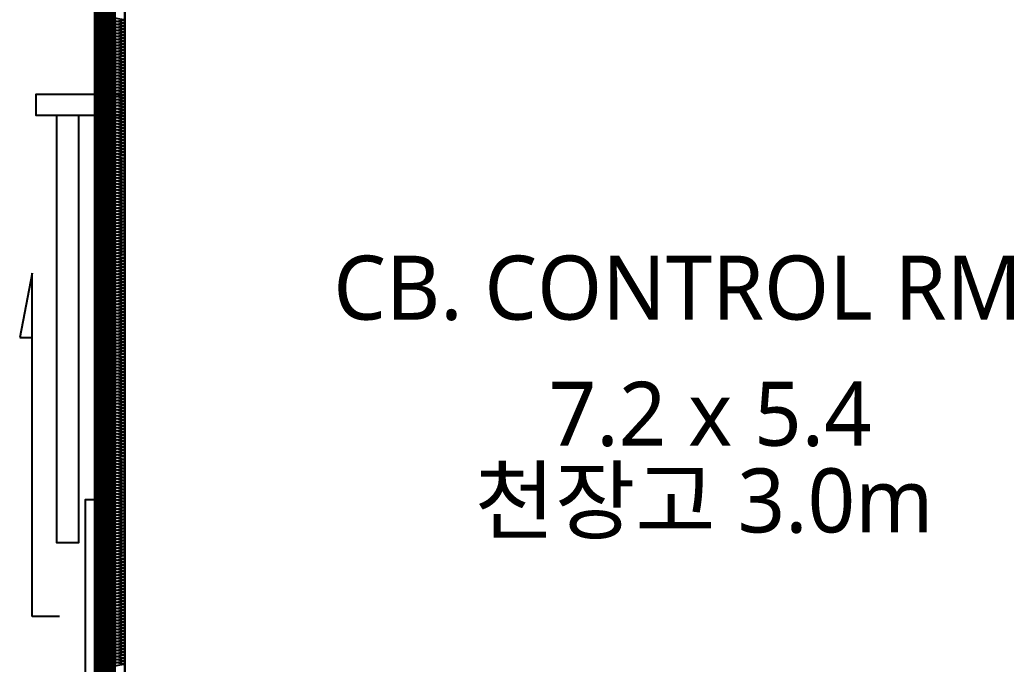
# Model space of a CAD drawing. Header units: millimetres. Extents: x 9 to 147, y 4 to 115.
# Drawn here: x 85.554 to 90.209, y 76.443 to 79.461 of the extents above; entities that cross this region are included whole.
import ezdxf
from ezdxf.enums import TextEntityAlignment as Align

# ---------------------------------------------------------------- set-up
doc = ezdxf.new("R2010")
doc.units = ezdxf.units.MM
doc.header["$LTSCALE"] = 200
doc.linetypes.add('XR-PLAN$0$HIDDEN', pattern=[0.375, 0.25, -0.125])
for name, color, linetype in [('XR-PLAN$0$ELE-4', 252, 'Continuous'), ('XR-PLAN$0$ETC', 252, 'Continuous'), ('XR-PLAN$0$HAT-INS', 252, 'Continuous'), ('XR-PLAN$0$Z-하부구조체', 252, 'XR-PLAN$0$HIDDEN')]:
    doc.layers.add(name, color=color, linetype=linetype)
doc.layers.add('XR-PLAN$0$TXT-1', color=137, linetype='Continuous', plot=False)
doc.styles.add('XR-PLAN$0$스타일1', font='MALGUN_0.TTF')

# ---------------------------------------------------------------- blocks, each defined once
blk = doc.blocks.new('*U144')
at = {"layer": 'XR-PLAN$0$HAT-INS'}
for points in [[(-6200.2, 0, -0.414214), (-6215.2, 15), (-6200.2, 85, 1), (-6230.2, 85), (-6215.2, 15, -0.414214), (-6230.2, 0, 0.414214)], [(-6170.2, 0, -0.414214), (-6185.2, 15), (-6170.2, 85, 1), (-6200.2, 85), (-6185.2, 15, -0.414214), (-6200.2, 0, 0.414214)], [(-6140.2, 0, -0.414214), (-6155.2, 15), (-6140.2, 85, 1), (-6170.2, 85), (-6155.2, 15, -0.414214), (-6170.2, 0, 0.414214)], [(-6110.2, 0, -0.414214), (-6125.2, 15), (-6110.2, 85, 1), (-6140.2, 85), (-6125.2, 15, -0.414214), (-6140.2, 0, 0.414214)], [(-6080.2, 0, -0.414214), (-6095.2, 15), (-6080.2, 85, 1), (-6110.2, 85), (-6095.2, 15, -0.414214), (-6110.2, 0, 0.414214)], [(-6050.2, 0, -0.414214), (-6065.2, 15), (-6050.2, 85, 1), (-6080.2, 85), (-6065.2, 15, -0.414214), (-6080.2, 0, 0.414214)], [(-6020.2, 0, -0.414214), (-6035.2, 15), (-6020.2, 85, 1), (-6050.2, 85), (-6035.2, 15, -0.414214), (-6050.2, 0, 0.414214)], [(-5990.2, 0, -0.414214), (-6005.2, 15), (-5990.2, 85, 1), (-6020.2, 85), (-6005.2, 15, -0.414214), (-6020.2, 0, 0.414214)], [(-5960.2, 0, -0.414214), (-5975.2, 15), (-5960.2, 85, 1), (-5990.2, 85), (-5975.2, 15, -0.414214), (-5990.2, 0, 0.414214)], [(-5930.2, 0, -0.414214), (-5945.2, 15), (-5930.2, 85, 1), (-5960.2, 85), (-5945.2, 15, -0.414214), (-5960.2, 0, 0.414214)], [(-5900.2, 0, -0.414214), (-5915.2, 15), (-5900.2, 85, 1), (-5930.2, 85), (-5915.2, 15, -0.414214), (-5930.2, 0, 0.414214)], [(-5870.2, 0, -0.414214), (-5885.2, 15), (-5870.2, 85, 1), (-5900.2, 85), (-5885.2, 15, -0.414214), (-5900.2, 0, 0.414214)], [(-5840.2, 0, -0.414214), (-5855.2, 15), (-5840.2, 85, 1), (-5870.2, 85), (-5855.2, 15, -0.414214), (-5870.2, 0, 0.414214)], [(-5810.2, 0, -0.414214), (-5825.2, 15), (-5810.2, 85, 1), (-5840.2, 85), (-5825.2, 15, -0.414214), (-5840.2, 0, 0.414214)], [(-5780.2, 0, -0.414214), (-5795.2, 15), (-5780.2, 85, 1), (-5810.2, 85), (-5795.2, 15, -0.414214), (-5810.2, 0, 0.414214)], [(-5750.2, 0, -0.414214), (-5765.2, 15), (-5750.2, 85, 1), (-5780.2, 85), (-5765.2, 15, -0.414214), (-5780.2, 0, 0.414214)], [(-5720.2, 0, -0.414214), (-5735.2, 15), (-5720.2, 85, 1), (-5750.2, 85), (-5735.2, 15, -0.414214), (-5750.2, 0, 0.414214)], [(-5690.2, 0, -0.414214), (-5705.2, 15), (-5690.2, 85, 1), (-5720.2, 85), (-5705.2, 15, -0.414214), (-5720.2, 0, 0.414214)], [(-5660.2, 0, -0.414214), (-5675.2, 15), (-5660.2, 85, 1), (-5690.2, 85), (-5675.2, 15, -0.414214), (-5690.2, 0, 0.414214)], [(-5630.2, 0, -0.414214), (-5645.2, 15), (-5630.2, 85, 1), (-5660.2, 85), (-5645.2, 15, -0.414214), (-5660.2, 0, 0.414214)], [(-5600.2, 0, -0.414214), (-5615.2, 15), (-5600.2, 85, 1), (-5630.2, 85), (-5615.2, 15, -0.414214), (-5630.2, 0, 0.414214)], [(-5570.2, 0, -0.414214), (-5585.2, 15), (-5570.2, 85, 1), (-5600.2, 85), (-5585.2, 15, -0.414214), (-5600.2, 0, 0.414214)], [(-5540.2, 0, -0.414214), (-5555.2, 15), (-5540.2, 85, 1), (-5570.2, 85), (-5555.2, 15, -0.414214), (-5570.2, 0, 0.414214)], [(-5510.2, 0, -0.414214), (-5525.2, 15), (-5510.2, 85, 1), (-5540.2, 85), (-5525.2, 15, -0.414214), (-5540.2, 0, 0.414214)], [(-5480.2, 0, -0.414214), (-5495.2, 15), (-5480.2, 85, 1), (-5510.2, 85), (-5495.2, 15, -0.414214), (-5510.2, 0, 0.414214)], [(-5450.2, 0, -0.414214), (-5465.2, 15), (-5450.2, 85, 1), (-5480.2, 85), (-5465.2, 15, -0.414214), (-5480.2, 0, 0.414214)], [(-5420.2, 0, -0.414214), (-5435.2, 15), (-5420.2, 85, 1), (-5450.2, 85), (-5435.2, 15, -0.414214), (-5450.2, 0, 0.414214)], [(-5390.2, 0, -0.414214), (-5405.2, 15), (-5390.2, 85, 1), (-5420.2, 85), (-5405.2, 15, -0.414214), (-5420.2, 0, 0.414214)], [(-5360.2, 0, -0.414214), (-5375.2, 15), (-5360.2, 85, 1), (-5390.2, 85), (-5375.2, 15, -0.414214), (-5390.2, 0, 0.414214)], [(-5330.2, 0, -0.414214), (-5345.2, 15), (-5330.2, 85, 1), (-5360.2, 85), (-5345.2, 15, -0.414214), (-5360.2, 0, 0.414214)], [(-5300.2, 0, -0.414214), (-5315.2, 15), (-5300.2, 85, 1), (-5330.2, 85), (-5315.2, 15, -0.414214), (-5330.2, 0, 0.414214)], [(-5270.2, 0, -0.414214), (-5285.2, 15), (-5270.2, 85, 1), (-5300.2, 85), (-5285.2, 15, -0.414214), (-5300.2, 0, 0.414214)], [(-5240.2, 0, -0.414214), (-5255.2, 15), (-5240.2, 85, 1), (-5270.2, 85), (-5255.2, 15, -0.414214), (-5270.2, 0, 0.414214)], [(-5210.2, 0, -0.414214), (-5225.2, 15), (-5210.2, 85, 1), (-5240.2, 85), (-5225.2, 15, -0.414214), (-5240.2, 0, 0.414214)], [(-5180.2, 0, -0.414214), (-5195.2, 15), (-5180.2, 85, 1), (-5210.2, 85), (-5195.2, 15, -0.414214), (-5210.2, 0, 0.414214)], [(-5150.2, 0, -0.414214), (-5165.2, 15), (-5150.2, 85, 1), (-5180.2, 85), (-5165.2, 15, -0.414214), (-5180.2, 0, 0.414214)], [(-5120.2, 0, -0.414214), (-5135.2, 15), (-5120.2, 85, 1), (-5150.2, 85), (-5135.2, 15, -0.414214), (-5150.2, 0, 0.414214)], [(-5090.2, 0, -0.414214), (-5105.2, 15), (-5090.2, 85, 1), (-5120.2, 85), (-5105.2, 15, -0.414214), (-5120.2, 0, 0.414214)], [(-5060.2, 0, -0.414214), (-5075.2, 15), (-5060.2, 85, 1), (-5090.2, 85), (-5075.2, 15, -0.414214), (-5090.2, 0, 0.414214)], [(-5030.2, 0, -0.414214), (-5045.2, 15), (-5030.2, 85, 1), (-5060.2, 85), (-5045.2, 15, -0.414214), (-5060.2, 0, 0.414214)], [(-5000.2, 0, -0.414214), (-5015.2, 15), (-5000.2, 85, 1), (-5030.2, 85), (-5015.2, 15, -0.414214), (-5030.2, 0, 0.414214)], [(-4970.2, 0, -0.414214), (-4985.2, 15), (-4970.2, 85, 1), (-5000.2, 85), (-4985.2, 15, -0.414214), (-5000.2, 0, 0.414214)], [(-4940.2, 0, -0.414214), (-4955.2, 15), (-4940.2, 85, 1), (-4970.2, 85), (-4955.2, 15, -0.414214), (-4970.2, 0, 0.414214)], [(-4910.2, 0, -0.414214), (-4925.2, 15), (-4910.2, 85, 1), (-4940.2, 85), (-4925.2, 15, -0.414214), (-4940.2, 0, 0.414214)], [(-4880.2, 0, -0.414214), (-4895.2, 15), (-4880.2, 85, 1), (-4910.2, 85), (-4895.2, 15, -0.414214), (-4910.2, 0, 0.414214)], [(-4850.2, 0, -0.414214), (-4865.2, 15), (-4850.2, 85, 1), (-4880.2, 85), (-4865.2, 15, -0.414214), (-4880.2, 0, 0.414214)], [(-4820.2, 0, -0.414214), (-4835.2, 15), (-4820.2, 85, 1), (-4850.2, 85), (-4835.2, 15, -0.414214), (-4850.2, 0, 0.414214)], [(-4790.2, 0, -0.414214), (-4805.2, 15), (-4790.2, 85, 1), (-4820.2, 85), (-4805.2, 15, -0.414214), (-4820.2, 0, 0.414214)], [(-4760.2, 0, -0.414214), (-4775.2, 15), (-4760.2, 85, 1), (-4790.2, 85), (-4775.2, 15, -0.414214), (-4790.2, 0, 0.414214)], [(-4730.2, 0, -0.414214), (-4745.2, 15), (-4730.2, 85, 1), (-4760.2, 85), (-4745.2, 15, -0.414214), (-4760.2, 0, 0.414214)], [(-4700.2, 0, -0.414214), (-4715.2, 15), (-4700.2, 85, 1), (-4730.2, 85), (-4715.2, 15, -0.414214), (-4730.2, 0, 0.414214)], [(-4670.2, 0, -0.414214), (-4685.2, 15), (-4670.2, 85, 1), (-4700.2, 85), (-4685.2, 15, -0.414214), (-4700.2, 0, 0.414214)], [(-4640.2, 0, -0.414214), (-4655.2, 15), (-4640.2, 85, 1), (-4670.2, 85), (-4655.2, 15, -0.414214), (-4670.2, 0, 0.414214)], [(-4610.2, 0, -0.414214), (-4625.2, 15), (-4610.2, 85, 1), (-4640.2, 85), (-4625.2, 15, -0.414214), (-4640.2, 0, 0.414214)], [(-4580.2, 0, -0.414214), (-4595.2, 15), (-4580.2, 85, 1), (-4610.2, 85), (-4595.2, 15, -0.414214), (-4610.2, 0, 0.414214)], [(-4550.2, 0, -0.414214), (-4565.2, 15), (-4550.2, 85, 1), (-4580.2, 85), (-4565.2, 15, -0.414214), (-4580.2, 0, 0.414214)], [(-4520.2, 0, -0.414214), (-4535.2, 15), (-4520.2, 85, 1), (-4550.2, 85), (-4535.2, 15, -0.414214), (-4550.2, 0, 0.414214)], [(-4490.2, 0, -0.414214), (-4505.2, 15), (-4490.2, 85, 1), (-4520.2, 85), (-4505.2, 15, -0.414214), (-4520.2, 0, 0.414214)], [(-4460.2, 0, -0.414214), (-4475.2, 15), (-4460.2, 85, 1), (-4490.2, 85), (-4475.2, 15, -0.414214), (-4490.2, 0, 0.414214)], [(-4430.2, 0, -0.414214), (-4445.2, 15), (-4430.2, 85, 1), (-4460.2, 85), (-4445.2, 15, -0.414214), (-4460.2, 0, 0.414214)], [(-4400.2, 0, -0.414214), (-4415.2, 15), (-4400.2, 85, 1), (-4430.2, 85), (-4415.2, 15, -0.414214), (-4430.2, 0, 0.414214)], [(-4370.2, 0, -0.414214), (-4385.2, 15), (-4370.2, 85, 1), (-4400.2, 85), (-4385.2, 15, -0.414214), (-4400.2, 0, 0.414214)], [(-4340.2, 0, -0.414214), (-4355.2, 15), (-4340.2, 85, 1), (-4370.2, 85), (-4355.2, 15, -0.414214), (-4370.2, 0, 0.414214)], [(-4310.2, 0, -0.414214), (-4325.2, 15), (-4310.2, 85, 1), (-4340.2, 85), (-4325.2, 15, -0.414214), (-4340.2, 0, 0.414214)], [(-4280.2, 0, -0.414214), (-4295.2, 15), (-4280.2, 85, 1), (-4310.2, 85), (-4295.2, 15, -0.414214), (-4310.2, 0, 0.414214)], [(-4250.2, 0, -0.414214), (-4265.2, 15), (-4250.2, 85, 1), (-4280.2, 85), (-4265.2, 15, -0.414214), (-4280.2, 0, 0.414214)], [(-4220.2, 0, -0.414214), (-4235.2, 15), (-4220.2, 85, 1), (-4250.2, 85), (-4235.2, 15, -0.414214), (-4250.2, 0, 0.414214)], [(-4190.2, 0, -0.414214), (-4205.2, 15), (-4190.2, 85, 1), (-4220.2, 85), (-4205.2, 15, -0.414214), (-4220.2, 0, 0.414214)], [(-4160.2, 0, -0.414214), (-4175.2, 15), (-4160.2, 85, 1), (-4190.2, 85), (-4175.2, 15, -0.414214), (-4190.2, 0, 0.414214)], [(-4130.2, 0, -0.414214), (-4145.2, 15), (-4130.2, 85, 1), (-4160.2, 85), (-4145.2, 15, -0.414214), (-4160.2, 0, 0.414214)], [(-4100.2, 0, -0.414214), (-4115.2, 15), (-4100.2, 85, 1), (-4130.2, 85), (-4115.2, 15, -0.414214), (-4130.2, 0, 0.414214)], [(-4070.2, 0, -0.414214), (-4085.2, 15), (-4070.2, 85, 1), (-4100.2, 85), (-4085.2, 15, -0.414214), (-4100.2, 0, 0.414214)], [(-4040.2, 0, -0.414214), (-4055.2, 15), (-4040.2, 85, 1), (-4070.2, 85), (-4055.2, 15, -0.414214), (-4070.2, 0, 0.414214)], [(-4010.2, 0, -0.414214), (-4025.2, 15), (-4010.2, 85, 1), (-4040.2, 85), (-4025.2, 15, -0.414214), (-4040.2, 0, 0.414214)], [(-3980.2, 0, -0.414214), (-3995.2, 15), (-3980.2, 85, 1), (-4010.2, 85), (-3995.2, 15, -0.414214), (-4010.2, 0, 0.414214)], [(-3950.2, 0, -0.414214), (-3965.2, 15), (-3950.2, 85, 1), (-3980.2, 85), (-3965.2, 15, -0.414214), (-3980.2, 0, 0.414214)], [(-3920.2, 0, -0.414214), (-3935.2, 15), (-3920.2, 85, 1), (-3950.2, 85), (-3935.2, 15, -0.414214), (-3950.2, 0, 0.414214)], [(-3890.2, 0, -0.414214), (-3905.2, 15), (-3890.2, 85, 1), (-3920.2, 85), (-3905.2, 15, -0.414214), (-3920.2, 0, 0.414214)], [(-3860.2, 0, -0.414214), (-3875.2, 15), (-3860.2, 85, 1), (-3890.2, 85), (-3875.2, 15, -0.414214), (-3890.2, 0, 0.414214)], [(-3830.2, 0, -0.414214), (-3845.2, 15), (-3830.2, 85, 1), (-3860.2, 85), (-3845.2, 15, -0.414214), (-3860.2, 0, 0.414214)], [(-3800.2, 0, -0.414214), (-3815.2, 15), (-3800.2, 85, 1), (-3830.2, 85), (-3815.2, 15, -0.414214), (-3830.2, 0, 0.414214)], [(-3770.2, 0, -0.414214), (-3785.2, 15), (-3770.2, 85, 1), (-3800.2, 85), (-3785.2, 15, -0.414214), (-3800.2, 0, 0.414214)], [(-3740.2, 0, -0.414214), (-3755.2, 15), (-3740.2, 85, 1), (-3770.2, 85), (-3755.2, 15, -0.414214), (-3770.2, 0, 0.414214)], [(-3710.2, 0, -0.414214), (-3725.2, 15), (-3710.2, 85, 1), (-3740.2, 85), (-3725.2, 15, -0.414214), (-3740.2, 0, 0.414214)], [(-3680.2, 0, -0.414214), (-3695.2, 15), (-3680.2, 85, 1), (-3710.2, 85), (-3695.2, 15, -0.414214), (-3710.2, 0, 0.414214)], [(-3650.2, 0, -0.414214), (-3665.2, 15), (-3650.2, 85, 1), (-3680.2, 85), (-3665.2, 15, -0.414214), (-3680.2, 0, 0.414214)], [(-3620.2, 0, -0.414214), (-3635.2, 15), (-3620.2, 85, 1), (-3650.2, 85), (-3635.2, 15, -0.414214), (-3650.2, 0, 0.414214)], [(-3590.2, 0, -0.414214), (-3605.2, 15), (-3590.2, 85, 1), (-3620.2, 85), (-3605.2, 15, -0.414214), (-3620.2, 0, 0.414214)], [(-3560.2, 0, -0.414214), (-3575.2, 15), (-3560.2, 85, 1), (-3590.2, 85), (-3575.2, 15, -0.414214), (-3590.2, 0, 0.414214)], [(-3530.2, 0, -0.414214), (-3545.2, 15), (-3530.2, 85, 1), (-3560.2, 85), (-3545.2, 15, -0.414214), (-3560.2, 0, 0.414214)], [(-3500.2, 0, -0.414214), (-3515.2, 15), (-3500.2, 85, 1), (-3530.2, 85), (-3515.2, 15, -0.414214), (-3530.2, 0, 0.414214)], [(-3470.2, 0, -0.414214), (-3485.2, 15), (-3470.2, 85, 1), (-3500.2, 85), (-3485.2, 15, -0.414214), (-3500.2, 0, 0.414214)], [(-3440.2, 0, -0.414214), (-3455.2, 15), (-3440.2, 85, 1), (-3470.2, 85), (-3455.2, 15, -0.414214), (-3470.2, 0, 0.414214)], [(-3410.2, 0, -0.414214), (-3425.2, 15), (-3410.2, 85, 1), (-3440.2, 85), (-3425.2, 15, -0.414214), (-3440.2, 0, 0.414214)], [(-3380.2, 0, -0.414214), (-3395.2, 15), (-3380.2, 85, 1), (-3410.2, 85), (-3395.2, 15, -0.414214), (-3410.2, 0, 0.414214)], [(-3350.2, 0, -0.414214), (-3365.2, 15), (-3350.2, 85, 1), (-3380.2, 85), (-3365.2, 15, -0.414214), (-3380.2, 0, 0.414214)], [(-3320.2, 0, -0.414214), (-3335.2, 15), (-3320.2, 85, 1), (-3350.2, 85), (-3335.2, 15, -0.414214), (-3350.2, 0, 0.414214)], [(-3290.2, 0, -0.414214), (-3305.2, 15), (-3290.2, 85, 1), (-3320.2, 85), (-3305.2, 15, -0.414214), (-3320.2, 0, 0.414214)], [(-3260.2, 0, -0.414214), (-3275.2, 15), (-3260.2, 85, 1), (-3290.2, 85), (-3275.2, 15, -0.414214), (-3290.2, 0, 0.414214)], [(-3230.2, 0, -0.414214), (-3245.2, 15), (-3230.2, 85, 1), (-3260.2, 85), (-3245.2, 15, -0.414214), (-3260.2, 0, 0.414214)], [(-3200.2, 0, -0.414214), (-3215.2, 15), (-3200.2, 85, 1), (-3230.2, 85), (-3215.2, 15, -0.414214), (-3230.2, 0, 0.414214)], [(-3170.2, 0, -0.414214), (-3185.2, 15), (-3170.2, 85, 1), (-3200.2, 85), (-3185.2, 15, -0.414214), (-3200.2, 0, 0.414214)], [(-3140.2, 0, -0.414214), (-3155.2, 15), (-3140.2, 85, 1), (-3170.2, 85), (-3155.2, 15, -0.414214), (-3170.2, 0, 0.414214)], [(-3110.2, 0, -0.414214), (-3125.2, 15), (-3110.2, 85, 1), (-3140.2, 85), (-3125.2, 15, -0.414214), (-3140.2, 0, 0.414214)], [(-3080.2, 0, -0.414214), (-3095.2, 15), (-3080.2, 85, 1), (-3110.2, 85), (-3095.2, 15, -0.414214), (-3110.2, 0, 0.414214)], [(-3050.2, 0, -0.414214), (-3065.2, 15), (-3050.2, 85, 1), (-3080.2, 85), (-3065.2, 15, -0.414214), (-3080.2, 0, 0.414214)], [(-3020.2, 0, -0.414214), (-3035.2, 15), (-3020.2, 85, 1), (-3050.2, 85), (-3035.2, 15, -0.414214), (-3050.2, 0, 0.414214)], [(-2990.2, 0, -0.414214), (-3005.2, 15), (-2990.2, 85, 1), (-3020.2, 85), (-3005.2, 15, -0.414214), (-3020.2, 0, 0.414214)], [(-2960.2, 0, -0.414214), (-2975.2, 15), (-2960.2, 85, 1), (-2990.2, 85), (-2975.2, 15, -0.414214), (-2990.2, 0, 0.414214)], [(-2930.2, 0, -0.414214), (-2945.2, 15), (-2930.2, 85, 1), (-2960.2, 85), (-2945.2, 15, -0.414214), (-2960.2, 0, 0.414214)], [(-2900.2, 0, -0.414214), (-2915.2, 15), (-2900.2, 85, 1), (-2930.2, 85), (-2915.2, 15, -0.414214), (-2930.2, 0, 0.414214)], [(-2870.2, 0, -0.414214), (-2885.2, 15), (-2870.2, 85, 1), (-2900.2, 85), (-2885.2, 15, -0.414214), (-2900.2, 0, 0.414214)], [(-2840.2, 0, -0.414214), (-2855.2, 15), (-2840.2, 85, 1), (-2870.2, 85), (-2855.2, 15, -0.414214), (-2870.2, 0, 0.414214)], [(-2810.2, 0, -0.414214), (-2825.2, 15), (-2810.2, 85, 1), (-2840.2, 85), (-2825.2, 15, -0.414214), (-2840.2, 0, 0.414214)], [(-2780.2, 0, -0.414214), (-2795.2, 15), (-2780.2, 85, 1), (-2810.2, 85), (-2795.2, 15, -0.414214), (-2810.2, 0, 0.414214)], [(-2750.2, 0, -0.414214), (-2765.2, 15), (-2750.2, 85, 1), (-2780.2, 85), (-2765.2, 15, -0.414214), (-2780.2, 0, 0.414214)], [(-2720.2, 0, -0.414214), (-2735.2, 15), (-2720.2, 85, 1), (-2750.2, 85), (-2735.2, 15, -0.414214), (-2750.2, 0, 0.414214)], [(-2690.2, 0, -0.414214), (-2705.2, 15), (-2690.2, 85, 1), (-2720.2, 85), (-2705.2, 15, -0.414214), (-2720.2, 0, 0.414214)], [(-2660.2, 0, -0.414214), (-2675.2, 15), (-2660.2, 85, 1), (-2690.2, 85), (-2675.2, 15, -0.414214), (-2690.2, 0, 0.414214)], [(-2630.2, 0, -0.414214), (-2645.2, 15), (-2630.2, 85, 1), (-2660.2, 85), (-2645.2, 15, -0.414214), (-2660.2, 0, 0.414214)], [(-2600.2, 0, -0.414214), (-2615.2, 15), (-2600.2, 85, 1), (-2630.2, 85), (-2615.2, 15, -0.414214), (-2630.2, 0, 0.414214)], [(-2570.2, 0, -0.414214), (-2585.2, 15), (-2570.2, 85, 1), (-2600.2, 85), (-2585.2, 15, -0.414214), (-2600.2, 0, 0.414214)], [(-2540.2, 0, -0.414214), (-2555.2, 15), (-2540.2, 85, 1), (-2570.2, 85), (-2555.2, 15, -0.414214), (-2570.2, 0, 0.414214)], [(-2510.2, 0, -0.414214), (-2525.2, 15), (-2510.2, 85, 1), (-2540.2, 85), (-2525.2, 15, -0.414214), (-2540.2, 0, 0.414214)], [(-2480.2, 0, -0.414214), (-2495.2, 15), (-2480.2, 85, 1), (-2510.2, 85), (-2495.2, 15, -0.414214), (-2510.2, 0, 0.414214)], [(-2450.2, 0, -0.414214), (-2465.2, 15), (-2450.2, 85, 1), (-2480.2, 85), (-2465.2, 15, -0.414214), (-2480.2, 0, 0.414214)], [(-2420.2, 0, -0.414214), (-2435.2, 15), (-2420.2, 85, 1), (-2450.2, 85), (-2435.2, 15, -0.414214), (-2450.2, 0, 0.414214)], [(-2390.2, 0, -0.414214), (-2405.2, 15), (-2390.2, 85, 1), (-2420.2, 85), (-2405.2, 15, -0.414214), (-2420.2, 0, 0.414214)], [(-2360.2, 0, -0.414214), (-2375.2, 15), (-2360.2, 85, 1), (-2390.2, 85), (-2375.2, 15, -0.414214), (-2390.2, 0, 0.414214)], [(-2330.2, 0, -0.414214), (-2345.2, 15), (-2330.2, 85, 1), (-2360.2, 85), (-2345.2, 15, -0.414214), (-2360.2, 0, 0.414214)], [(-2300.2, 0, -0.414214), (-2315.2, 15), (-2300.2, 85, 1), (-2330.2, 85), (-2315.2, 15, -0.414214), (-2330.2, 0, 0.414214)], [(-2270.2, 0, -0.414214), (-2285.2, 15), (-2270.2, 85, 1), (-2300.2, 85), (-2285.2, 15, -0.414214), (-2300.2, 0, 0.414214)], [(-2240.2, 0, -0.414214), (-2255.2, 15), (-2240.2, 85, 1), (-2270.2, 85), (-2255.2, 15, -0.414214), (-2270.2, 0, 0.414214)], [(-2210.2, 0, -0.414214), (-2225.2, 15), (-2210.2, 85, 1), (-2240.2, 85), (-2225.2, 15, -0.414214), (-2240.2, 0, 0.414214)], [(-2180.2, 0, -0.414214), (-2195.2, 15), (-2180.2, 85, 1), (-2210.2, 85), (-2195.2, 15, -0.414214), (-2210.2, 0, 0.414214)], [(-2150.2, 0, -0.414214), (-2165.2, 15), (-2150.2, 85, 1), (-2180.2, 85), (-2165.2, 15, -0.414214), (-2180.2, 0, 0.414214)], [(-2120.2, 0, -0.414214), (-2135.2, 15), (-2120.2, 85, 1), (-2150.2, 85), (-2135.2, 15, -0.414214), (-2150.2, 0, 0.414214)], [(-2090.2, 0, -0.414214), (-2105.2, 15), (-2090.2, 85, 1), (-2120.2, 85), (-2105.2, 15, -0.414214), (-2120.2, 0, 0.414214)], [(-2060.2, 0, -0.414214), (-2075.2, 15), (-2060.2, 85, 1), (-2090.2, 85), (-2075.2, 15, -0.414214), (-2090.2, 0, 0.414214)], [(-2030.2, 0, -0.414214), (-2045.2, 15), (-2030.2, 85, 1), (-2060.2, 85), (-2045.2, 15, -0.414214), (-2060.2, 0, 0.414214)], [(-2000.2, 0, -0.414214), (-2015.2, 15), (-2000.2, 85, 1), (-2030.2, 85), (-2015.2, 15, -0.414214), (-2030.2, 0, 0.414214)], [(-1970.2, 0, -0.414214), (-1985.2, 15), (-1970.2, 85, 1), (-2000.2, 85), (-1985.2, 15, -0.414214), (-2000.2, 0, 0.414214)], [(-1940.2, 0, -0.414214), (-1955.2, 15), (-1940.2, 85, 1), (-1970.2, 85), (-1955.2, 15, -0.414214), (-1970.2, 0, 0.414214)], [(-1910.2, 0, -0.414214), (-1925.2, 15), (-1910.2, 85, 1), (-1940.2, 85), (-1925.2, 15, -0.414214), (-1940.2, 0, 0.414214)], [(-1880.2, 0, -0.414214), (-1895.2, 15), (-1880.2, 85, 1), (-1910.2, 85), (-1895.2, 15, -0.414214), (-1910.2, 0, 0.414214)], [(-1850.2, 0, -0.414214), (-1865.2, 15), (-1850.2, 85, 1), (-1880.2, 85), (-1865.2, 15, -0.414214), (-1880.2, 0, 0.414214)], [(-1820.2, 0, -0.414214), (-1835.2, 15), (-1820.2, 85, 1), (-1850.2, 85), (-1835.2, 15, -0.414214), (-1850.2, 0, 0.414214)], [(-1790.2, 0, -0.414214), (-1805.2, 15), (-1790.2, 85, 1), (-1820.2, 85), (-1805.2, 15, -0.414214), (-1820.2, 0, 0.414214)], [(-1760.2, 0, -0.414214), (-1775.2, 15), (-1760.2, 85, 1), (-1790.2, 85), (-1775.2, 15, -0.414214), (-1790.2, 0, 0.414214)], [(-1730.2, 0, -0.414214), (-1745.2, 15), (-1730.2, 85, 1), (-1760.2, 85), (-1745.2, 15, -0.414214), (-1760.2, 0, 0.414214)], [(-1700.2, 0, -0.414214), (-1715.2, 15), (-1700.2, 85, 1), (-1730.2, 85), (-1715.2, 15, -0.414214), (-1730.2, 0, 0.414214)], [(-1670.2, 0, -0.414214), (-1685.2, 15), (-1670.2, 85, 1), (-1700.2, 85), (-1685.2, 15, -0.414214), (-1700.2, 0, 0.414214)], [(-1640.2, 0, -0.414214), (-1655.2, 15), (-1640.2, 85, 1), (-1670.2, 85), (-1655.2, 15, -0.414214), (-1670.2, 0, 0.414214)], [(-1610.2, 0, -0.414214), (-1625.2, 15), (-1610.2, 85, 1), (-1640.2, 85), (-1625.2, 15, -0.414214), (-1640.2, 0, 0.414214)], [(-1580.2, 0, -0.414214), (-1595.2, 15), (-1580.2, 85, 1), (-1610.2, 85), (-1595.2, 15, -0.414214), (-1610.2, 0, 0.414214)], [(-1550.2, 0, -0.414214), (-1565.2, 15), (-1550.2, 85, 1), (-1580.2, 85), (-1565.2, 15, -0.414214), (-1580.2, 0, 0.414214)], [(-1520.2, 0, -0.414214), (-1535.2, 15), (-1520.2, 85, 1), (-1550.2, 85), (-1535.2, 15, -0.414214), (-1550.2, 0, 0.414214)], [(-1490.2, 0, -0.414214), (-1505.2, 15), (-1490.2, 85, 1), (-1520.2, 85), (-1505.2, 15, -0.414214), (-1520.2, 0, 0.414214)], [(-1460.2, 0, -0.414214), (-1475.2, 15), (-1460.2, 85, 1), (-1490.2, 85), (-1475.2, 15, -0.414214), (-1490.2, 0, 0.414214)], [(-1430.2, 0, -0.414214), (-1445.2, 15), (-1430.2, 85, 1), (-1460.2, 85), (-1445.2, 15, -0.414214), (-1460.2, 0, 0.414214)], [(-1400.2, 0, -0.414214), (-1415.2, 15), (-1400.2, 85, 1), (-1430.2, 85), (-1415.2, 15, -0.414214), (-1430.2, 0, 0.414214)], [(-1370.2, 0, -0.414214), (-1385.2, 15), (-1370.2, 85, 1), (-1400.2, 85), (-1385.2, 15, -0.414214), (-1400.2, 0, 0.414214)], [(-1340.2, 0, -0.414214), (-1355.2, 15), (-1340.2, 85, 1), (-1370.2, 85), (-1355.2, 15, -0.414214), (-1370.2, 0, 0.414214)], [(-1310.2, 0, -0.414214), (-1325.2, 15), (-1310.2, 85, 1), (-1340.2, 85), (-1325.2, 15, -0.414214), (-1340.2, 0, 0.414214)], [(-1280.2, 0, -0.414214), (-1295.2, 15), (-1280.2, 85, 1), (-1310.2, 85), (-1295.2, 15, -0.414214), (-1310.2, 0, 0.414214)], [(-1250.2, 0, -0.414214), (-1265.2, 15), (-1250.2, 85, 1), (-1280.2, 85), (-1265.2, 15, -0.414214), (-1280.2, 0, 0.414214)], [(-1220.2, 0, -0.414214), (-1235.2, 15), (-1220.2, 85, 1), (-1250.2, 85), (-1235.2, 15, -0.414214), (-1250.2, 0, 0.414214)], [(-1190.2, 0, -0.414214), (-1205.2, 15), (-1190.2, 85, 1), (-1220.2, 85), (-1205.2, 15, -0.414214), (-1220.2, 0, 0.414214)], [(-1160.2, 0, -0.414214), (-1175.2, 15), (-1160.2, 85, 1), (-1190.2, 85), (-1175.2, 15, -0.414214), (-1190.2, 0, 0.414214)], [(-1130.2, 0, -0.414214), (-1145.2, 15), (-1130.2, 85, 1), (-1160.2, 85), (-1145.2, 15, -0.414214), (-1160.2, 0, 0.414214)], [(-1100.2, 0, -0.414214), (-1115.2, 15), (-1100.2, 85, 1), (-1130.2, 85), (-1115.2, 15, -0.414214), (-1130.2, 0, 0.414214)], [(-1070.2, 0, -0.414214), (-1085.2, 15), (-1070.2, 85, 1), (-1100.2, 85), (-1085.2, 15, -0.414214), (-1100.2, 0, 0.414214)], [(-1040.2, 0, -0.414214), (-1055.2, 15), (-1040.2, 85, 1), (-1070.2, 85), (-1055.2, 15, -0.414214), (-1070.2, 0, 0.414214)], [(-1010.2, 0, -0.414214), (-1025.2, 15), (-1010.2, 85, 1), (-1040.2, 85), (-1025.2, 15, -0.414214), (-1040.2, 0, 0.414214)], [(-980.2, 0, -0.414214), (-995.2, 15), (-980.2, 85, 1), (-1010.2, 85), (-995.2, 15, -0.414214), (-1010.2, 0, 0.414214)], [(-950.2, 0, -0.414214), (-965.2, 15), (-950.2, 85, 1), (-980.2, 85), (-965.2, 15, -0.414214), (-980.2, 0, 0.414214)], [(-920.2, 0, -0.414214), (-935.2, 15), (-920.2, 85, 1), (-950.2, 85), (-935.2, 15, -0.414214), (-950.2, 0, 0.414214)], [(-890.2, 0, -0.414214), (-905.2, 15), (-890.2, 85, 1), (-920.2, 85), (-905.2, 15, -0.414214), (-920.2, 0, 0.414214)], [(-860.2, 0, -0.414214), (-875.2, 15), (-860.2, 85, 1), (-890.2, 85), (-875.2, 15, -0.414214), (-890.2, 0, 0.414214)], [(-830.2, 0, -0.414214), (-845.2, 15), (-830.2, 85, 1), (-860.2, 85), (-845.2, 15, -0.414214), (-860.2, 0, 0.414214)], [(-800.2, 0, -0.414214), (-815.2, 15), (-800.2, 85, 1), (-830.2, 85), (-815.2, 15, -0.414214), (-830.2, 0, 0.414214)], [(-770.2, 0, -0.414214), (-785.2, 15), (-770.2, 85, 1), (-800.2, 85), (-785.2, 15, -0.414214), (-800.2, 0, 0.414214)], [(-740.2, 0, -0.414214), (-755.2, 15), (-740.2, 85, 1), (-770.2, 85), (-755.2, 15, -0.414214), (-770.2, 0, 0.414214)], [(-710.2, 0, -0.414214), (-725.2, 15), (-710.2, 85, 1), (-740.2, 85), (-725.2, 15, -0.414214), (-740.2, 0, 0.414214)], [(-680.2, 0, -0.414214), (-695.2, 15), (-680.2, 85, 1), (-710.2, 85), (-695.2, 15, -0.414214), (-710.2, 0, 0.414214)], [(-650.2, 0, -0.414214), (-665.2, 15), (-650.2, 85, 1), (-680.2, 85), (-665.2, 15, -0.414214), (-680.2, 0, 0.414214)], [(-620.2, 0, -0.414214), (-635.2, 15), (-620.2, 85, 1), (-650.2, 85), (-635.2, 15, -0.414214), (-650.2, 0, 0.414214)], [(-590.2, 0, -0.414214), (-605.2, 15), (-590.2, 85, 1), (-620.2, 85), (-605.2, 15, -0.414214), (-620.2, 0, 0.414214)], [(-560.2, 0, -0.414214), (-575.2, 15), (-560.2, 85, 1), (-590.2, 85), (-575.2, 15, -0.414214), (-590.2, 0, 0.414214)], [(-530.2, 0, -0.414214), (-545.2, 15), (-530.2, 85, 1), (-560.2, 85), (-545.2, 15, -0.414214), (-560.2, 0, 0.414214)], [(-500.2, 0, -0.414214), (-515.2, 15), (-500.2, 85, 1), (-530.2, 85), (-515.2, 15, -0.414214), (-530.2, 0, 0.414214)], [(-470.2, 0, -0.414214), (-485.2, 15), (-470.2, 85, 1), (-500.2, 85), (-485.2, 15, -0.414214), (-500.2, 0, 0.414214)], [(-440.2, 0, -0.414214), (-455.2, 15), (-440.2, 85, 1), (-470.2, 85), (-455.2, 15, -0.414214), (-470.2, 0, 0.414214)], [(-410.2, 0, -0.414214), (-425.2, 15), (-410.2, 85, 1), (-440.2, 85), (-425.2, 15, -0.414214), (-440.2, 0, 0.414214)], [(-380.2, 0, -0.414214), (-395.2, 15), (-380.2, 85, 1), (-410.2, 85), (-395.2, 15, -0.414214), (-410.2, 0, 0.414214)], [(-350.2, 0, -0.414214), (-365.2, 15), (-350.2, 85, 1), (-380.2, 85), (-365.2, 15, -0.414214), (-380.2, 0, 0.414214)], [(-320.2, 0, -0.414214), (-335.2, 15), (-320.2, 85, 1), (-350.2, 85), (-335.2, 15, -0.414214), (-350.2, 0, 0.414214)], [(-290.2, 0, -0.414214), (-305.2, 15), (-290.2, 85, 1), (-320.2, 85), (-305.2, 15, -0.414214), (-320.2, 0, 0.414214)], [(-260.2, 0, -0.414214), (-275.2, 15), (-260.2, 85, 1), (-290.2, 85), (-275.2, 15, -0.414214), (-290.2, 0, 0.414214)], [(-230.2, 0, -0.414214), (-245.2, 15), (-230.2, 85, 1), (-260.2, 85), (-245.2, 15, -0.414214), (-260.2, 0, 0.414214)], [(-200.2, 0, -0.414214), (-215.2, 15), (-200.2, 85, 1), (-230.2, 85), (-215.2, 15, -0.414214), (-230.2, 0, 0.414214)], [(-170.2, 0, -0.414214), (-185.2, 15), (-170.2, 85, 1), (-200.2, 85), (-185.2, 15, -0.414214), (-200.2, 0, 0.414214)], [(-140.2, 0, -0.414214), (-155.2, 15), (-140.2, 85, 1), (-170.2, 85), (-155.2, 15, -0.414214), (-170.2, 0, 0.414214)], [(-110.2, 0, -0.414214), (-125.2, 15), (-110.2, 85, 1), (-140.2, 85), (-125.2, 15, -0.414214), (-140.2, 0, 0.414214)], [(-80.2, 0, -0.414214), (-95.2, 15), (-80.2, 85, 1), (-110.2, 85), (-95.2, 15, -0.414214), (-110.2, 0, 0.414214)], [(-50.2, 0, -0.414214), (-65.2, 15), (-50.2, 85, 1), (-80.2, 85), (-65.2, 15, -0.414214), (-80.2, 0, 0.414214)], [(-20.2, 0, -0.414214), (-35.2, 15), (-20.2, 85, 1), (-50.2, 85), (-35.2, 15, -0.414214), (-50.2, 0, 0.414214)], [(9.8, 0, -0.414214), (-5.2, 15), (9.8, 85, 1), (-20.2, 85), (-5.2, 15, -0.414214), (-20.2, 0, 0.414214)], [(39.8, 0, -0.414214), (24.8, 15), (39.8, 85, 1), (9.8, 85), (24.8, 15, -0.414214), (9.8, 0, 0.414214)], [(69.8, 0, -0.414214), (54.8, 15), (69.8, 85, 1), (39.8, 85), (54.8, 15, -0.414214), (39.8, 0, 0.414214)], [(99.8, 0, -0.414214), (84.8, 15), (99.8, 85, 1), (69.8, 85), (84.8, 15, -0.414214), (69.8, 0, 0.414214)], [(129.8, 0, -0.414214), (114.8, 15), (129.8, 85, 1), (99.8, 85), (114.8, 15, -0.414214), (99.8, 0, 0.414214)], [(159.8, 0, -0.414214), (144.8, 15), (159.8, 85, 1), (129.8, 85), (144.8, 15, -0.414214), (129.8, 0, 0.414214)], [(189.8, 0, -0.414214), (174.8, 15), (189.8, 85, 1), (159.8, 85), (174.8, 15, -0.414214), (159.8, 0, 0.414214)], [(219.8, 0, -0.414214), (204.8, 15), (219.8, 85, 1), (189.8, 85), (204.8, 15, -0.414214), (189.8, 0, 0.414214)]]:
    blk.add_lwpolyline(points, format="xyb", dxfattribs=at)
blk = doc.blocks.new('XR-PLAN$0$auto sliding door')
at = {"layer": 'XR-PLAN$0$HAT-INS', "ltscale": 0.3}
for p, q in [((18.6, 1552.4), (18.6, 3161.3)), ((18.6, 3161.3), (76.4, 2860.5)), ((76.4, 2860.5), (18.6, 2860.5)), ((-109.7, 1552.4), (18.6, 1552.4))]:
    blk.add_line(p, q, dxfattribs=at)
for points in [[(-400, 3900), (0, 3900), (0, 4000), (-400, 4000)], [(-200, 3900), (-95.5, 3900), (-95.5, 1900), (-200, 1900)], [(-334, 2100), (-229.6, 2100), (-229.6, 100), (-334, 100)], [(-400, 0), (0, 0), (0, 100), (-400, 100)]]:
    blk.add_lwpolyline(points, close=True, dxfattribs=at)

msp = doc.modelspace()

# ---------------------------------------------------------------- linework, layer by layer
at = {"layer": 'XR-PLAN$0$ELE-4'}
for p, q in [((85.9971, 72.6), (85.9971, 86.2)), ((86.0471, 72.6), (86.0471, 86.2))]:
    msp.add_line(p, q, dxfattribs=at)
at = {"layer": 'XR-PLAN$0$ELE-4', "ltscale": 253}
msp.add_lwpolyline([(86.0371, 72.6), (86.0371, 72.6016), (86.0455, 72.6016), (86.0455, 86.2), (85.9987, 86.2), (85.9987, 72.6016), (86.0071, 72.6016), (86.0071, 72.6)], dxfattribs=at)
at = {"layer": 'XR-PLAN$0$ETC', "const_width": 0.1}
msp.add_lwpolyline([(85.9496, 74.15), (85.9496, 85.6097)], dxfattribs=at)

# ---------------------------------------------------------------- block references
at = {"layer": 'XR-PLAN$0$HAT-INS', "xscale": 0.0004700000000000002, "yscale": 0.0004700000000000002, "zscale": 0.0004700000000000002, "rotation": 90}
msp.add_blockref('*U144', (86.0457, 79.365), dxfattribs=at)
at = {"layer": 'XR-PLAN$0$Z-하부구조체', "xscale": -0.001, "yscale": 0.001, "zscale": 0.001}
msp.add_blockref('XR-PLAN$0$auto sliding door', (85.6301, 75.1135), dxfattribs=at)

# ---------------------------------------------------------------- texts
at = {"layer": 'XR-PLAN$0$TXT-1', "style": 'XR-PLAN$0$스타일1'}
for s, p in [('CB. CONTROL RM', (88.6339, 78.207)), ('7.2 x 5.4', (88.7859, 77.6163)), ('천장고 3.0m', (88.7565, 77.2102))]:
    msp.add_text(s, height=0.3, dxfattribs=at).set_placement(p, align=Align.MIDDLE_CENTER)

doc.saveas('drawing.dxf')
